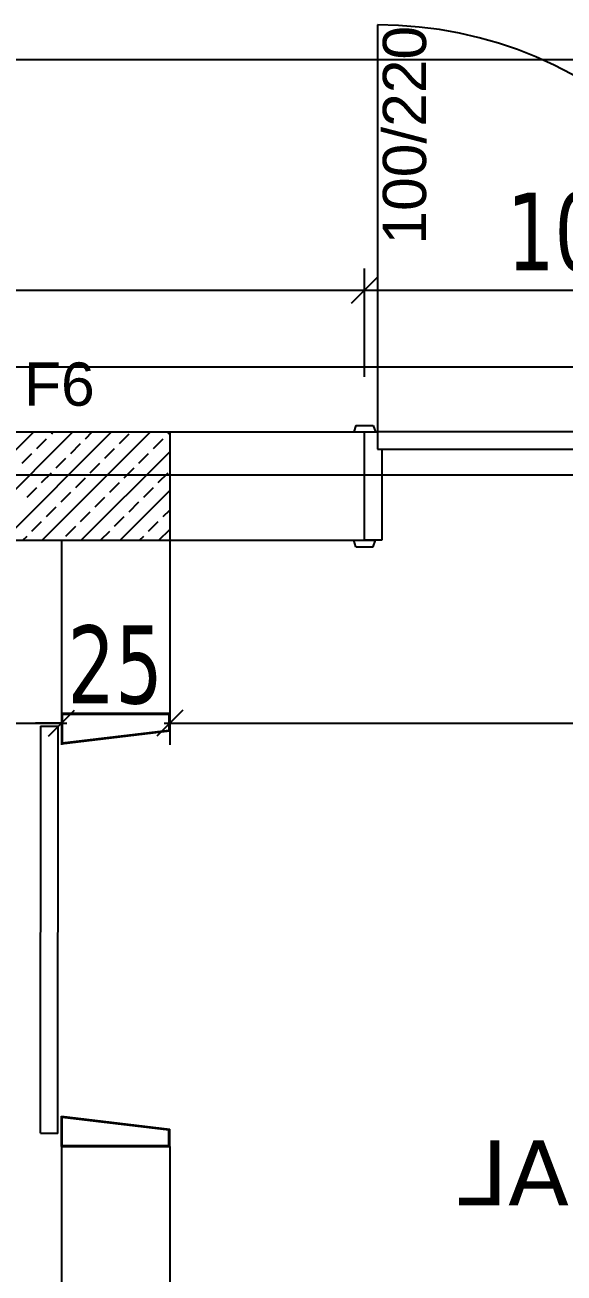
# Model space of a CAD drawing. Header units: millimetres. Extents: x 43168.9 to 43194.6, y -25545.1 to -25543.4.
# Drawn here: x 43170.8242 to 43170.8491, y -25544.5038 to -25544.4461 of the extents above; entities that cross this region are included whole.
import ezdxf
from ezdxf.enums import TextEntityAlignment as Align

# ---------------------------------------------------------------- set-up
doc = ezdxf.new("R2010")
doc.units = ezdxf.units.MM
doc.header["$LTSCALE"] = 200
doc.linetypes.add('DASHDOT2', pattern=[0.5, 0.25, -0.125, 0, -0.125])
for name, color, linetype in [('aks_sgh', 5, 'DASHDOT2'), ('dograma_sgh', 43, 'Continuous'), ('duv_sgh', 4, 'Continuous'), ('kolon-b.a_sgh', 6, 'Continuous'), ('merdi_sgh', 3, 'Continuous'), ('olcuic_sgh', 183, 'Continuous'), ('poz_sgh', 12, 'Continuous'), ('tarama-betonarme_sgh', 223, 'Continuous')]:
    doc.layers.add(name, color=color, linetype=linetype)
doc.styles.add('1-200', font='arial.ttf', dxfattribs={"height": 60})
doc.styles.add('dim', font='VERDANA.TTF', dxfattribs={"width": 0.7})
doc.styles.add('text1', font='VERDANA.TTF')
doc.styles.add('text2', font='arial.ttf')

msp = doc.modelspace()

# ---------------------------------------------------------------- linework, layer by layer
at = {"color": 0, "linetype": 'ByBlock', "lineweight": -2}
for p, q in [((43170.83927904171, -25544.45897005237), (43170.8404790417, -25544.45777005237)), ((43170.8404790417, -25544.45777005237), (43170.83927904171, -25544.45897005237)), ((43170.8252790417, -25544.47896689513), (43170.8264790417, -25544.47776689514)), ((43170.8252790417, -25544.47896689513), (43170.8264790417, -25544.47776689514)), ((43170.83147904171, -25544.47776689514), (43170.83027904171, -25544.47896689513)), ((43170.83147904171, -25544.47776689514), (43170.83027904171, -25544.47896689513))]:
    msp.add_line(p, q, dxfattribs=at)
at = {"layer": 'aks_sgh'}
for p, q in [((43171.17087959124, -25544.46191939969), (43170.19487849217, -25544.46191939969)), ((43171.17087959124, -25544.46691939969), (43170.19487849217, -25544.46691939969))]:
    msp.add_line(p, q, dxfattribs=at)
at = {"layer": 'dograma_sgh', "color": 145}
msp.add_line((43170.8404790417, -25544.44611939969), (43170.8404790417, -25544.46491939969), dxfattribs=at)
at = {"layer": 'dograma_sgh'}
for p, q in [((43170.83947904171, -25544.46461939969), (43170.8393790417, -25544.46491939969)), ((43170.8393790417, -25544.46491939969), (43170.84037904171, -25544.46491939969)), ((43170.83947904171, -25544.46461939969), (43170.8402790417, -25544.46461939969)), ((43170.8398790417, -25544.46991939969), (43170.8398790417, -25544.46491939969)), ((43170.8398790417, -25544.46491939969), (43170.8404790417, -25544.46491939969)), ((43170.8402790417, -25544.46461939969), (43170.84037904171, -25544.46491939969)), ((43170.8592790417, -25544.46491939969), (43170.8404790417, -25544.46491939969)), ((43170.8404790417, -25544.46491939969), (43170.8404790417, -25544.46571939969)), ((43170.8404790417, -25544.46491939969), (43170.8404790417, -25544.46521939969)), ((43170.8404790417, -25544.46521939969), (43170.8404790417, -25544.46571939969)), ((43170.8404790417, -25544.46571939969), (43170.8592790417, -25544.46571939969)), ((43170.8404790417, -25544.46571939969), (43170.84067904171, -25544.46571939969)), ((43170.84067904171, -25544.46571939969), (43170.84067904171, -25544.46991939969)), ((43170.83947904171, -25544.47021939969), (43170.8393790417, -25544.46991939969)), ((43170.8393790417, -25544.46991939969), (43170.84037904171, -25544.46991939969)), ((43170.83947904171, -25544.47021939969), (43170.8402790417, -25544.47021939969)), ((43170.84067904171, -25544.46991939969), (43170.8398790417, -25544.46991939969)), ((43170.8402790417, -25544.47021939969), (43170.84037904171, -25544.46991939969))]:
    msp.add_line(p, q, dxfattribs=at)
at = {"layer": 'dograma_sgh', "color": 145}
msp.add_arc((43170.8404790417, -25544.46491939969), 0.01879999999999999, 0, 90, dxfattribs=at)
at = {"layer": 'duv_sgh'}
for p, q in [((43170.82687904171, -25544.46491939969), (43170.8398790417, -25544.46491939969)), ((43170.8398790417, -25544.46991939969), (43170.8398790417, -25544.46491939969)), ((43170.8258790417, -25544.46991939969), (43170.8258790417, -25544.47791939969)), ((43170.82687904171, -25544.46991939969), (43170.8398790417, -25544.46991939969)), ((43170.83087904171, -25544.46991939969), (43170.83087904171, -25544.47791939969)), ((43170.83087904171, -25544.47791939969), (43170.8258790417, -25544.47791939969)), ((43170.83087904171, -25544.49791939969), (43170.8258790417, -25544.49791939969)), ((43170.8258790417, -25544.49791939969), (43170.8258790417, -25544.51591939969)), ((43170.83087904171, -25544.49791939969), (43170.83087904171, -25544.51591939969))]:
    msp.add_line(p, q, dxfattribs=at)
at = {"layer": 'kolon-b.a_sgh'}
for p, q in [((43170.7828790417, -25544.46491939969), (43170.83087904171, -25544.46491939969)), ((43170.83087904171, -25544.46491939969), (43170.83087904171, -25544.46991939969)), ((43170.7828790417, -25544.46991939969), (43170.83087904171, -25544.46991939969))]:
    msp.add_line(p, q, dxfattribs=at)
at = {"layer": 'merdi_sgh'}
for p, q in [((43170.83087904171, -25544.47791939969), (43170.8258790417, -25544.47791939969)), ((43170.8258790417, -25544.47791939972), (43170.83087904171, -25544.47791939972)), ((43170.8258790417, -25544.47791939972), (43170.8258790417, -25544.47791939972)), ((43170.8258790417, -25544.47791939972), (43170.8258790417, -25544.47931939972)), ((43170.8259190417, -25544.47795939972), (43170.83083904171, -25544.47795939972)), ((43170.8259190417, -25544.47795939972), (43170.8259190417, -25544.47927456238)), ((43170.82628158438, -25544.47791939972), (43170.82628158438, -25544.47795939972)), ((43170.83083904171, -25544.47795939972), (43170.83083904171, -25544.47868371518)), ((43170.83087904171, -25544.47791939972), (43170.83087904171, -25544.47871939972)), ((43170.8249190417, -25544.47851139972), (43170.8249190417, -25544.48801939972)), ((43170.8249190417, -25544.47851139972), (43170.82571904171, -25544.47851139972)), ((43170.82571904171, -25544.47851139972), (43170.82571904171, -25544.48801939972)), ((43170.8258790417, -25544.47931939972), (43170.83087904171, -25544.47871939972)), ((43170.8259190417, -25544.47927456238), (43170.83083904171, -25544.47868371518)), ((43170.8249190417, -25544.49731139972), (43170.8249190417, -25544.48803539972)), ((43170.82571904171, -25544.49731939972), (43170.82571904171, -25544.48804339972)), ((43170.8258790417, -25544.49651939972), (43170.83087904171, -25544.49711939972)), ((43170.8258790417, -25544.49791939972), (43170.8258790417, -25544.49651939972)), ((43170.8259190417, -25544.49656423706), (43170.83083904171, -25544.49715508426)), ((43170.8259190417, -25544.49787939972), (43170.8259190417, -25544.49656423706)), ((43170.8249190417, -25544.49731139972), (43170.82571904171, -25544.49731139972)), ((43170.83083904171, -25544.49787939972), (43170.83083904171, -25544.49715508426)), ((43170.83087904171, -25544.49791939972), (43170.83087904171, -25544.49711939972)), ((43170.8259190417, -25544.49787939972), (43170.83083904171, -25544.49787939972)), ((43170.82628158438, -25544.49791939972), (43170.82628158438, -25544.49787939972)), ((43170.83087904171, -25544.49791939972), (43170.8258790417, -25544.49791939972)), ((43170.8258790417, -25544.49791939972), (43170.83087904171, -25544.49791939972)), ((43170.8258790417, -25544.49791939972), (43170.82687904171, -25544.49791939972))]:
    msp.add_line(p, q, dxfattribs=at)
at = {"layer": 'olcuic_sgh'}
for p, q in [((43170.37562904171, -25544.44771086036), (43170.9961290417, -25544.44771086036)), ((43170.8398790417, -25544.46237005237), (43170.8398790417, -25544.45737005237)), ((43170.8398790417, -25544.46237005237), (43170.8398790417, -25544.45737005237)), ((43170.53662904171, -25544.45837005237), (43170.8401290417, -25544.45837005237)), ((43170.83962904171, -25544.45837005237), (43170.86012904171, -25544.45837005237)), ((43170.8258790417, -25544.47436689514), (43170.8258790417, -25544.47936689514)), ((43170.8258790417, -25544.47436689514), (43170.8258790417, -25544.47936689514)), ((43170.83087904171, -25544.47436689514), (43170.83087904171, -25544.47936689514)), ((43170.83087904171, -25544.47436689514), (43170.83087904171, -25544.47936689514)), ((43170.7876290417, -25544.47836689513), (43170.82612904171, -25544.47836689513)), ((43170.8258790417, -25544.47836689513), (43170.8246790417, -25544.47836689513)), ((43170.8306290417, -25544.47836689513), (43170.87512904171, -25544.47836689513)), ((43170.83087904171, -25544.47836689513), (43170.83207904171, -25544.47836689513))]:
    msp.add_line(p, q, dxfattribs=at)
at = {"layer": 'tarama-betonarme_sgh'}
for p, q in [((43170.81960674626, -25544.46991939969), (43170.82460674627, -25544.46491939969)), ((43170.82140279749, -25544.46991939969), (43170.82640279749, -25544.46491939969)), ((43170.82319884872, -25544.46991939969), (43170.82819884871, -25544.46491939969)), ((43170.82499489994, -25544.46991939969), (43170.82999489994, -25544.46491939969)), ((43170.82541479286, -25544.46500937909), (43170.82550477226, -25544.46491939969)), ((43170.82698633768, -25544.4652338855), (43170.82730082349, -25544.46491939969)), ((43170.8285578825, -25544.4654583919), (43170.82900689531, -25544.46500937909)), ((43170.83080294653, -25544.46500937909), (43170.83087904171, -25544.46493328392)), ((43170.82474127365, -25544.4656828983), (43170.82519028646, -25544.4652338855)), ((43170.82631281848, -25544.4659074047), (43170.82676183128, -25544.4654583919)), ((43170.83012942733, -25544.4656828983), (43170.83057844013, -25544.4652338855)), ((43170.82406775445, -25544.46635641751), (43170.82451676725, -25544.4659074047)), ((43170.82563929926, -25544.46658092392), (43170.82608831207, -25544.46613191111)), ((43170.82679095116, -25544.46991939969), (43170.83087904171, -25544.46583130915)), ((43170.82788436329, -25544.46613191111), (43170.8283333761, -25544.4656828983)), ((43170.82945590812, -25544.46635641751), (43170.82990492092, -25544.4659074047)), ((43170.82721084409, -25544.46680543032), (43170.82765985689, -25544.46635641751)), ((43170.8287823889, -25544.46702993672), (43170.82923140172, -25544.46658092392)), ((43170.82496578006, -25544.46725444312), (43170.82541479286, -25544.46680543032)), ((43170.82653732488, -25544.46747894953), (43170.82698633768, -25544.46702993672)), ((43170.8281088697, -25544.46770345593), (43170.8285578825, -25544.46725444312)), ((43170.83035393373, -25544.46725444312), (43170.83080294653, -25544.46680543032)), ((43170.82429226085, -25544.46792796233), (43170.82474127365, -25544.46747894953)), ((43170.82586380566, -25544.46815246874), (43170.82631281848, -25544.46770345593)), ((43170.82858700239, -25544.46991939969), (43170.83087904171, -25544.46762736037)), ((43170.82968041452, -25544.46792796233), (43170.83012942733, -25544.46747894953)), ((43170.82519028646, -25544.46882598794), (43170.82563929926, -25544.46837697514)), ((43170.82743535049, -25544.46837697514), (43170.82788436329, -25544.46792796233)), ((43170.82900689531, -25544.46860148154), (43170.82945590812, -25544.46815246874)), ((43170.82451676725, -25544.46949950715), (43170.82496578006, -25544.46905049435)), ((43170.82676183128, -25544.46905049435), (43170.82721084409, -25544.46860148154)), ((43170.8283333761, -25544.46927500075), (43170.8287823889, -25544.46882598794)), ((43170.82990492092, -25544.46949950715), (43170.83035393373, -25544.46905049435)), ((43170.83057844013, -25544.46882598794), (43170.83087904171, -25544.46852538637)), ((43170.82608831207, -25544.46972401356), (43170.82653732488, -25544.46927500075)), ((43170.82768897717, -25544.46991939969), (43170.8281088697, -25544.46949950715)), ((43170.83038305361, -25544.46991939969), (43170.83087904171, -25544.4694234116)), ((43170.82409687471, -25544.46991939969), (43170.82429226085, -25544.46972401356)), ((43170.82948502839, -25544.46991939969), (43170.82968041452, -25544.46972401356))]:
    msp.add_line(p, q, dxfattribs=at)

# ---------------------------------------------------------------- texts
at = {"color": 7, "style": 'text1', "text_generation_flag": 4}
msp.add_attdef('MAHAL', text='', height=0.003000000000004093, rotation=180, dxfattribs=at).set_placement((43170.85149540277, -25544.49913182136), align=Align.MIDDLE)
at = {"layer": 'aks_sgh', "style": '1-200'}
msp.add_text('F6', height=0.002, rotation=5.211020732175437e-06, dxfattribs=at).set_placement((43170.82415510563, -25544.46370703305))
msp.add_text('F6', height=0.002, rotation=5.211020732175437e-06, dxfattribs=at).set_placement((43170.82415510563, -25544.46370703305))
at = {"layer": 'olcuic_sgh', "color": 2, "style": 'dim', "width": 0.7}
for s, p in [('100', (43170.84645275561, -25544.45745883679)), ('25', (43170.82616198328, -25544.47745447069))]:
    msp.add_text(s, height=0.0036, dxfattribs=at).set_placement(p)
at = {"layer": 'poz_sgh', "style": 'text2'}
msp.add_text('100/220', height=0.002, rotation=90, dxfattribs=at).set_placement((43170.84272176376, -25544.45121247006), align=Align.CENTER)

doc.saveas('drawing.dxf')
